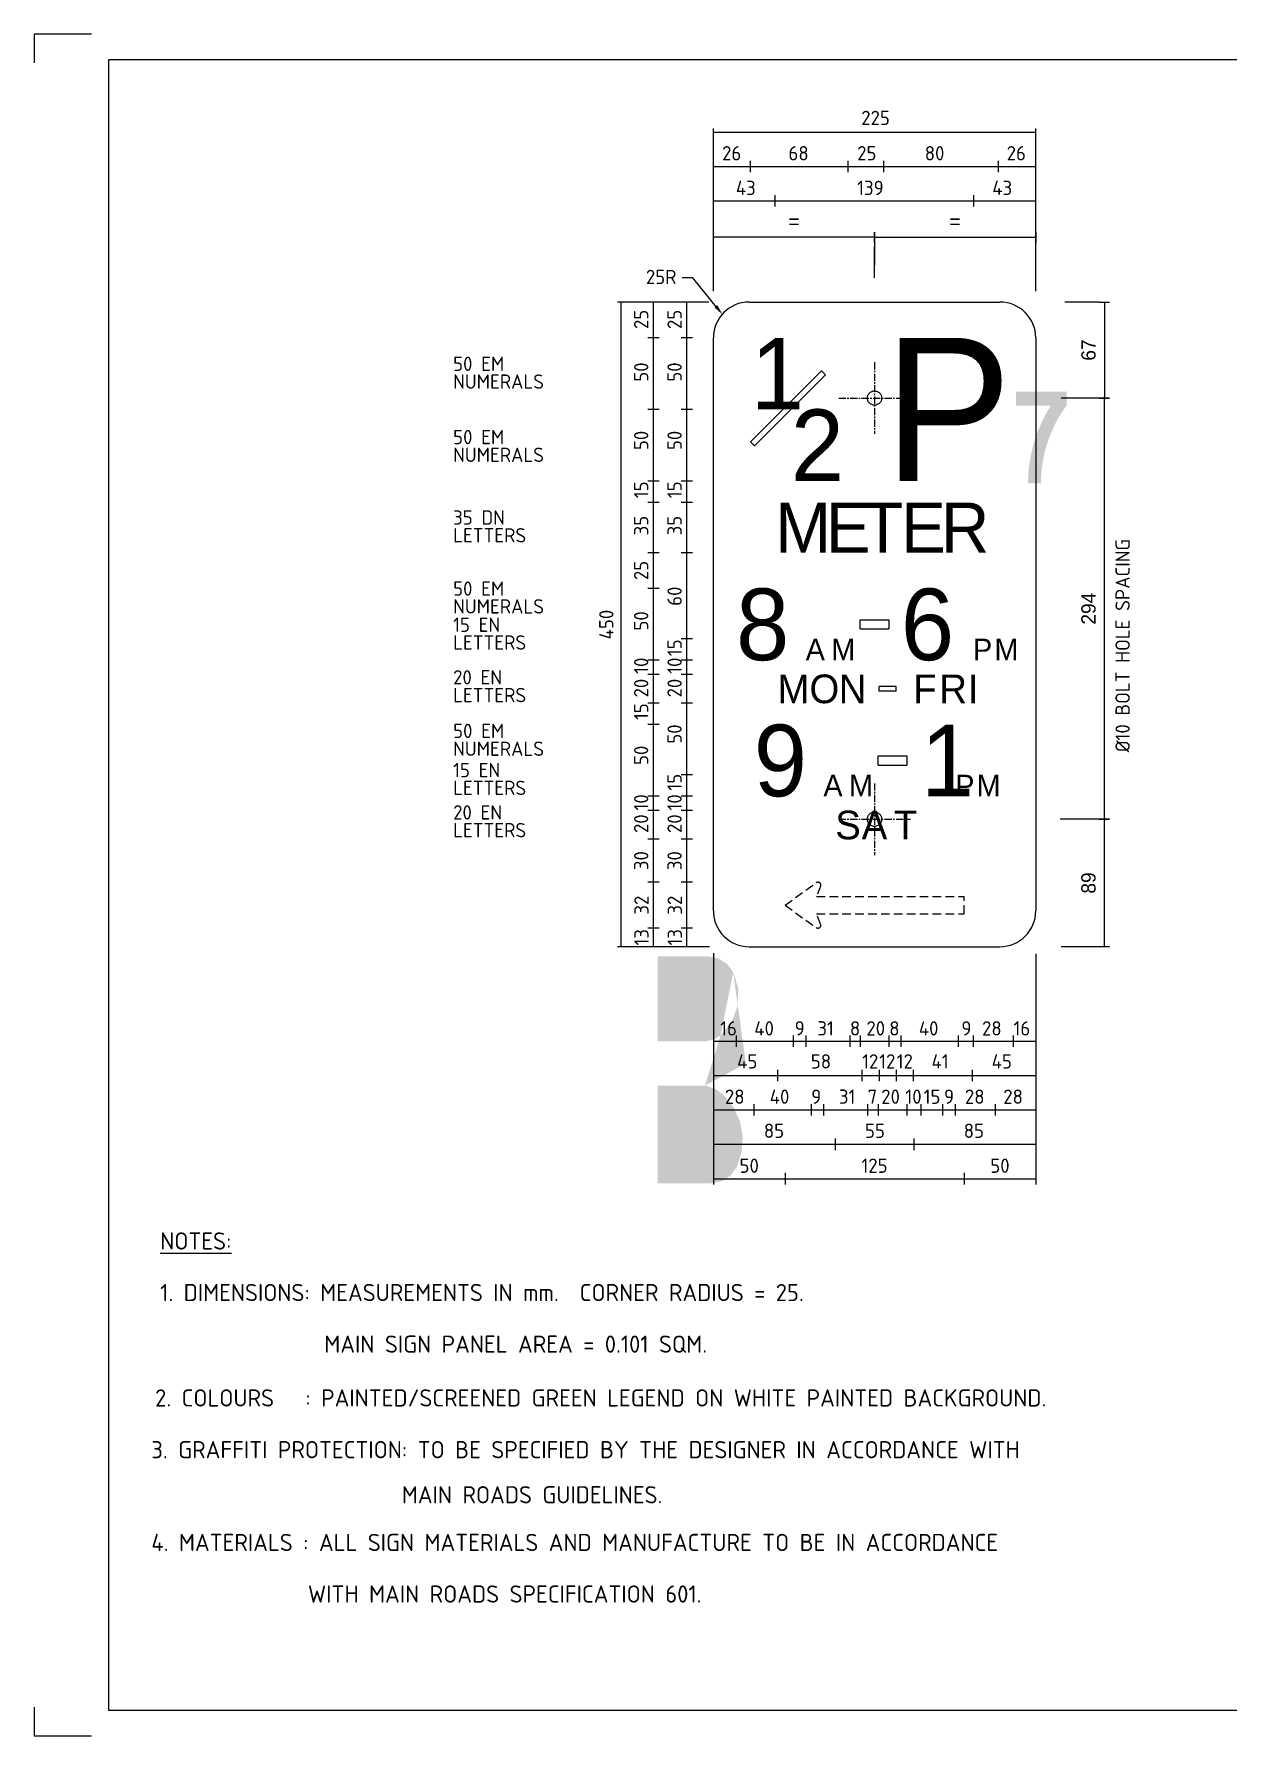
# Model space of a CAD drawing. Extents: x 0 to 1038, y -1303 to 297.
# Drawn here: x 0 to 208.3, y 0 to 297 of the extents above; entities that cross this region are included whole.
import ezdxf
from ezdxf.enums import TextEntityAlignment as Align

# ---------------------------------------------------------------- set-up
doc = ezdxf.new("R2010")
doc.units = 0
for name, pattern in [('CENTER', [2, 1.25, -0.25, 0.25, -0.25]), ('CENTERX2', [101.6, 63.5, -12.7, 12.7, -12.7]), ('HIDDEN', [0.375, 0.25, -0.125])]:
    doc.linetypes.add(name, pattern=pattern)
doc.layers.get('0').update_dxf_attribs({"linetype": 'CONTINUOUS'})
doc.layers.get('DEFPOINTS').update_dxf_attribs({"linetype": 'CONTINUOUS'})
for name, color, linetype in [('CENT25', 1, 'CENTER'), ('L25', 1, 'CONTINUOUS'), ('L35', 3, 'CONTINUOUS'), ('T25', 1, 'CONTINUOUS'), ('TBLK25', 1, 'CONTINUOUS'), ('TBLK35', 3, 'CONTINUOUS'), ('TBLK50', 7, 'CONTINUOUS'), ('YELLOW', 40, 'CONTINUOUS')]:
    doc.layers.add(name, color=color, linetype=linetype)
doc.styles.add('DSERIES', font='Dseries')
doc.styles.add('ESERIES', font='Eseries')
doc.styles.add('ISO', font='iso3098b.shx')
doc.dimstyles.new('4', dxfattribs={"dimtxt": 2.5, "dimasz": 0.2, "dimexe": 1.5, "dimexo": 2, "dimgap": 1.5, "dimtad": 1, "dimdec": 0, "dimlfac": 4, "dimrnd": 1, "dimdsep": 46, "dimlunit": 6, "dimtxsty": 'Standard', "dimblk": 'SGNDIM', "dimblk1": 'SGNDIM', "dimblk2": 'SGNDIM', "dimsah": 1, "dimcen": 2.5, "dimse1": 1, "dimse2": 1, "dimadec": 0, "dimazin": 0, "dimtfac": 1, "dimtdec": 4, "dimtix": 1, "dimtmove": 0, "dimatfit": 3, "dimldrblk": 'SGNDIM', "dimfxl": 0, "dimtolj": 1, "dimtzin": 0, "dimarcsym": 0})

# ---------------------------------------------------------------- blocks, each defined once
blk = doc.blocks.new('A3BBLK')
at = {"layer": 'TBLK25'}
for p, q in [((10, 297), (0, 297)), ((0, 297), (0, 292)), ((0, 5), (0, 0)), ((0, 0), (10, 0))]:
    blk.add_line(p, q, dxfattribs=at)
at = {"layer": 'TBLK50'}
for p, q in [((415.5, 292.5), (13, 292.5)), ((13, 292.5), (13, 4.5)), ((13, 4.5), (415.5, 4.5))]:
    blk.add_line(p, q, dxfattribs=at)
blk = doc.blocks.new('A3_IN_VTBLK')
blk.add_blockref('A3BBLK', (0, 0))
at = {"color": 4, "style": 'ISO'}
for tag, p in [('MR_DIRECTORATE', (387.63, 68.74)), ('STREET_NAME', (387.63, 62.22)), ('SUBURB_&_POSTCODE', (387.63, 59.22))]:
    blk.add_attdef(tag, text='', height=1.5, dxfattribs=at).set_placement(p, align=Align.CENTER)
at = {"color": 1, "style": 'ISO'}
blk.add_attdef('MR_BRANCH', text='', height=2, dxfattribs=at).set_placement((387.63, 65.34), align=Align.CENTER)
for tag, p in [('FILE_NUMBER', (374.52, 53.49)), ('DESIGNED_/_DRAWN', (374.52, 48.49)), ('VERIFIED', (374.52, 43.49)), ('APPROVED', (374.52, 38.49))]:
    blk.add_attdef(tag, p, '', height=2, dxfattribs=at)
at = {"layer": 'T25', "style": 'ISO'}
blk.add_attdef('LOCAL_AUTHORITY', (370.48, 16.73), '', height=1.25, dxfattribs=at)
at = {"layer": 'TBLK25', "style": 'ISO'}
for tag, p in [('ROAD_SECTION', (384.5, 29.16)), ('SLK', (384.5, 26.11)), ('CHAINAGE', (384.5, 19.21)), ('DRG_TYPE_03', (360.51, 11.5)), ('DRG_TYPE_02', (360.51, 8.36)), ('DRG_TYPE_01', (360.3, 5.42))]:
    blk.add_attdef(tag, text='', height=1.75, dxfattribs=at).set_placement(p, align=Align.CENTER)
at = {"layer": 'TBLK35', "style": 'ISO', "width": 0.9}
for tag, p in [('ROAD_PROJECT&NUMBER', (384.5, 32.23)), ('DRAWING_DESCRIPTION', (384.5, 22.29))]:
    blk.add_attdef(tag, text='', height=2.5, dxfattribs=at).set_placement(p, align=Align.CENTER)
at = {"layer": 'TBLK50', "style": 'ISO'}
blk.add_attdef('DRG_NUMBER', (372.72, 6.02), '', height=5, dxfattribs=at)
blk = doc.blocks.new('BLK6')
at = {"layer": 'L35', "style": 'ESERIES'}
for s, p in [('P', (0, 0)), ('M', (3.73, 0))]:
    blk.add_text(s, height=3.75, dxfattribs=at).set_placement(p)
blk = doc.blocks.new('BLK21')
at = {"layer": 'L35', "style": 'ESERIES'}
blk.add_text('1', height=12.5, dxfattribs=at).set_placement((0, 0))
blk = doc.blocks.new('BLK20')
at = {"layer": 'L35', "style": 'ESERIES'}
blk.add_text('6', height=12.5, dxfattribs=at).set_placement((0, 0))
blk = doc.blocks.new('BLK19')
at = {"layer": 'L35', "style": 'ESERIES'}
blk.add_text('8', height=12.5, dxfattribs=at).set_placement((0, 0))
blk = doc.blocks.new('BLK18')
at = {"layer": 'L35', "style": 'ESERIES'}
blk.add_text('P', height=25, dxfattribs=at).set_placement((0, 0))
blk = doc.blocks.new('BLK17')
at = {"layer": 'L35', "style": 'ESERIES'}
blk.add_text('2', height=12.5, dxfattribs=at).set_placement((0, 0))
blk = doc.blocks.new('BLK16')
at = {"layer": 'L35', "style": 'ESERIES'}
blk.add_text('1', height=12.5, dxfattribs=at).set_placement((0, 0))
blk = doc.blocks.new('BLK10')
at = {"layer": 'L35', "style": 'ESERIES'}
for s, p in [('M', (0, 0)), ('O', (5.58, 0)), ('N', (10.7, 0))]:
    blk.add_text(s, height=5, dxfattribs=at).set_placement(p)
blk = doc.blocks.new('BLK12')
at = {"layer": 'L35', "style": 'ESERIES'}
for s, p in [('F', (0, 0)), ('R', (4.55, 0)), ('I', (9.52, 0))]:
    blk.add_text(s, height=5, dxfattribs=at).set_placement(p)
blk = doc.blocks.new('BLK14')
at = {"layer": 'L35', "style": 'ESERIES'}
for s, p in [('S', (0, 0)), ('A', (4.62, 0)), ('T', (10.21, 0))]:
    blk.add_text(s, height=5, dxfattribs=at).set_placement(p)
blk = doc.blocks.new('BLK5')
at = {"layer": 'L35', "style": 'ESERIES'}
for s, p in [('A', (0, 0)), ('M', (4.47, 0))]:
    blk.add_text(s, height=3.75, dxfattribs=at).set_placement(p)
blk = doc.blocks.new('BLK2')
at = {"layer": 'L35', "style": 'ESERIES'}
blk.add_text('9', height=12.5, dxfattribs=at).set_placement((0, 0))
blk = doc.blocks.new('BLK1')
at = {"layer": 'L35', "style": 'DSERIES'}
for s, p in [('M', (0, 0)), ('E', (8.84, 0)), ('T', (15.21, 0)), ('E', (21.97, 0)), ('R', (28.93, 0))]:
    blk.add_text(s, height=8.75, dxfattribs=at).set_placement(p)
blk = doc.blocks.new('SGNDIM')
for p, q in [((0, 0), (-1, 0)), ((0, 4.5), (0, -4.5))]:
    blk.add_line(p, q)
blk = doc.blocks.new('*D21')
at = {"color": 0, "linetype": 'ByBlock'}
blk.add_line((717.05, 221.18), (717.05, 204.83), dxfattribs=at)
at = {"layer": 'DEFPOINTS', "color": 0, "linetype": 'ByBlock'}
for p in [(698.83, 221.38), (698.83, 204.63), (717.05, 204.63)]:
    blk.add_point(p, dxfattribs=at)
at = {"color": 0, "linetype": 'ByBlock', "xscale": 0.2, "yscale": 0.2, "zscale": 0.2}
for p, rotation in [((717.05, 221.38), 90), ((717.05, 204.63), 270)]:
    blk.add_blockref('SGNDIM', p, dxfattribs=dict(at, rotation=rotation))
at = {"color": 0, "linetype": 'ByBlock', "insert": (714.3, 213), "char_height": 2.5, "attachment_point": 5, "rotation": 90}
blk.add_mtext('\\A1;67', dxfattribs=at)
blk = doc.blocks.new('*D22')
at = {"color": 0, "linetype": 'ByBlock'}
blk.add_line((717.05, 109.08), (717.05, 130.93), dxfattribs=at)
at = {"layer": 'DEFPOINTS', "color": 0, "linetype": 'ByBlock'}
for p in [(698.83, 131.13), (717.05, 131.13), (698.83, 108.88)]:
    blk.add_point(p, dxfattribs=at)
at = {"color": 0, "linetype": 'ByBlock', "xscale": 0.2, "yscale": 0.2, "zscale": 0.2}
for p, rotation in [((717.05, 131.13), 90), ((717.05, 108.88), 270)]:
    blk.add_blockref('SGNDIM', p, dxfattribs=dict(at, rotation=rotation))
at = {"color": 0, "linetype": 'ByBlock', "insert": (714.3, 120), "char_height": 2.5, "attachment_point": 5, "rotation": 90}
blk.add_mtext('\\A1;89', dxfattribs=at)
blk = doc.blocks.new('*D23')
at = {"color": 0, "linetype": 'ByBlock'}
blk.add_line((717.05, 131.33), (717.05, 204.43), dxfattribs=at)
at = {"layer": 'DEFPOINTS', "color": 0, "linetype": 'ByBlock'}
for p in [(705.08, 204.63), (717.05, 204.63), (705.08, 131.13)]:
    blk.add_point(p, dxfattribs=at)
at = {"color": 0, "linetype": 'ByBlock', "xscale": 0.2, "yscale": 0.2, "zscale": 0.2}
for p, rotation in [((717.05, 204.63), 90), ((717.05, 131.13), 270)]:
    blk.add_blockref('SGNDIM', p, dxfattribs=dict(at, rotation=rotation))
at = {"color": 0, "linetype": 'ByBlock', "insert": (714.3, 167.88), "char_height": 2.5, "attachment_point": 5, "rotation": 90}
blk.add_mtext('\\A1;294', dxfattribs=at)
blk = doc.blocks.new('*D24')
at = {"color": 0, "linetype": 'ByBlock'}
blk.add_line((146.46, 262.96), (118.74, 262.96), dxfattribs=at)
at = {"layer": 'DEFPOINTS', "color": 0, "linetype": 'ByBlock'}
for p in [(118.54, 262.96), (118.54, 233.46), (146.66, 233.46)]:
    blk.add_point(p, dxfattribs=at)
at = {"color": 0, "linetype": 'ByBlock', "xscale": 0.2, "yscale": 0.2, "zscale": 0.2, "rotation": 180}
blk.add_blockref('SGNDIM', (118.54, 262.96), dxfattribs=at)
at = {"color": 0, "linetype": 'ByBlock', "xscale": 0.2, "yscale": 0.2, "zscale": 0.2}
blk.add_blockref('SGNDIM', (146.66, 262.96), dxfattribs=at)
at = {"color": 0, "linetype": 'ByBlock', "insert": (132.6, 265.71), "char_height": 2.5, "attachment_point": 5}
blk.add_mtext('\\A1;=', dxfattribs=at)
blk = doc.blocks.new('*D25')
at = {"color": 0, "linetype": 'ByBlock'}
blk.add_line((146.86, 262.96), (174.59, 262.96), dxfattribs=at)
at = {"layer": 'DEFPOINTS', "color": 0, "linetype": 'ByBlock'}
for p in [(174.79, 262.96), (146.66, 233.46), (174.79, 233.46)]:
    blk.add_point(p, dxfattribs=at)
at = {"color": 0, "linetype": 'ByBlock', "xscale": 0.2, "yscale": 0.2, "zscale": 0.2, "rotation": 180}
blk.add_blockref('SGNDIM', (146.66, 262.96), dxfattribs=at)
at = {"color": 0, "linetype": 'ByBlock', "xscale": 0.2, "yscale": 0.2, "zscale": 0.2}
blk.add_blockref('SGNDIM', (174.79, 262.96), dxfattribs=at)
at = {"color": 0, "linetype": 'ByBlock', "insert": (160.72, 265.71), "char_height": 2.5, "attachment_point": 5}
blk.add_mtext('\\A1;=', dxfattribs=at)
blk = doc.blocks.new('CR')
at = {"layer": 'CENT25'}
for p, q in [((0, 6.25), (0, -6.25)), ((-6.25, 0), (6.25, 0))]:
    blk.add_line(p, q, dxfattribs=at)

msp = doc.modelspace()

# ---------------------------------------------------------------- hatches: boundary and pattern name
at = {"layer": 'TBLK25', "linetype": 'CENTERX2'}
h = msp.add_hatch(color=256, dxfattribs=at)
h.paths.add_polyline_path([(175.68, 218.57), (175.67, 218.57)], flags=16)
edge = h.paths.add_edge_path()
edge.add_line((175.69, 219.04), (175.68, 218.57))
edge.add_line((173.44, 218.57), (175.68, 218.57))
edge.add_line((173.44, 218.57), (173.45, 219.07))
edge.add_line((173.45, 219.07), (173.47, 219.56))
edge.add_line((173.47, 219.56), (173.49, 220.06))
edge.add_line((173.49, 220.06), (173.52, 220.55))
edge.add_line((173.52, 220.55), (173.57, 221.05))
edge.add_line((173.57, 221.05), (173.63, 221.53))
edge.add_line((173.63, 221.53), (173.69, 222.03))
edge.add_line((173.69, 222.03), (173.77, 222.52))
edge.add_line((173.77, 222.52), (173.85, 223))
edge.add_line((173.85, 223), (173.94, 223.49))
edge.add_line((173.94, 223.49), (174.05, 223.97))
edge.add_line((174.05, 223.97), (174.16, 224.46))
edge.add_line((174.16, 224.46), (174.28, 224.94))
edge.add_line((174.28, 224.94), (174.41, 225.42))
edge.add_line((174.41, 225.42), (174.55, 225.89))
edge.add_line((174.55, 225.89), (174.7, 226.37))
edge.add_line((174.7, 226.37), (174.85, 226.84))
edge.add_line((174.85, 226.84), (175.02, 227.3))
edge.add_line((175.02, 227.3), (175.2, 227.76))
edge.add_line((175.2, 227.76), (175.39, 228.22))
edge.add_line((175.39, 228.22), (175.57, 228.68))
edge.add_line((175.57, 228.68), (175.78, 229.13))
edge.add_line((175.78, 229.13), (175.99, 229.58))
edge.add_line((175.99, 229.58), (176.21, 230.03))
edge.add_line((176.21, 230.03), (176.44, 230.46))
edge.add_line((176.44, 230.46), (176.67, 230.9))
edge.add_line((176.67, 230.9), (176.92, 231.33))
edge.add_line((176.92, 231.33), (177.18, 231.75))
edge.add_line((177.18, 231.75), (177.44, 232.17))
edge.add_line((177.44, 232.17), (171.36, 232.17))
edge.add_line((171.36, 232.17), (171.36, 234.57))
edge.add_line((171.36, 234.57), (180.16, 234.57))
edge.add_line((180.16, 234.57), (180.16, 232.17))
edge.add_line((180.16, 232.17), (179.88, 231.79))
edge.add_line((179.88, 231.79), (179.62, 231.4))
edge.add_line((179.62, 231.4), (179.36, 231.01))
edge.add_line((179.36, 231.01), (179.11, 230.61))
edge.add_line((179.11, 230.61), (178.87, 230.21))
edge.add_line((178.87, 230.21), (178.64, 229.8))
edge.add_line((178.64, 229.8), (178.41, 229.39))
edge.add_line((178.41, 229.39), (178.2, 228.97))
edge.add_line((178.2, 228.97), (177.99, 228.55))
edge.add_line((177.99, 228.55), (177.79, 228.13))
edge.add_line((177.79, 228.13), (177.6, 227.7))
edge.add_line((177.6, 227.7), (177.42, 227.27))
edge.add_line((177.42, 227.27), (177.24, 226.83))
edge.add_line((177.24, 226.83), (177.08, 226.39))
edge.add_line((177.08, 226.39), (176.92, 225.95))
edge.add_line((176.92, 225.95), (176.78, 225.5))
edge.add_line((176.78, 225.5), (176.64, 225.05))
edge.add_line((176.64, 225.05), (176.51, 224.6))
edge.add_line((176.51, 224.6), (176.39, 224.15))
edge.add_line((176.39, 224.15), (176.28, 223.69))
edge.add_line((176.28, 223.69), (176.18, 223.23))
edge.add_line((176.18, 223.23), (176.09, 222.77))
edge.add_line((176.09, 222.77), (176, 222.31))
edge.add_line((176, 222.31), (175.93, 221.85))
edge.add_line((175.93, 221.85), (175.87, 221.38))
edge.add_line((175.87, 221.38), (175.81, 220.92))
edge.add_line((175.81, 220.92), (175.76, 220.45))
edge.add_line((175.76, 220.45), (175.73, 219.98))
edge.add_line((175.73, 219.98), (175.7, 219.51))
edge.add_line((175.7, 219.51), (175.69, 219.04))
edge = h.paths.add_edge_path(flags=16)
edge.add_line((180.16, 232.17), (180.15, 232.17))
edge.add_line((173.44, 218.57), (173.43, 218.57))
at = {"layer": 'YELLOW'}
h = msp.add_hatch(color=256, dxfattribs=at)
h.paths.add_polyline_path([(117.6, 136.05), (117.62, 136.05)], flags=16)
edge = h.paths.add_edge_path()
edge.add_line((108.83, 136.05), (117.62, 136.05))
edge.add_line((119.4, 135.69), (117.62, 136.05))
edge.add_line((119.4, 135.69), (120.92, 134.73))
edge.add_line((120.92, 134.73), (122.01, 133.29))
edge.add_line((122.01, 133.29), (122.88, 130.43))
edge.add_line((122.88, 130.43), (122.78, 127.41))
edge.add_line((122.78, 127.41), (121.72, 124.6))
edge.add_line((121.72, 124.6), (119.81, 122.28))
edge.add_line((119.81, 122.28), (118.55, 121.51))
edge.add_line((118.55, 121.51), (117.08, 121.2))
edge.add_line((117.08, 121.2), (108.83, 121.2))
edge.add_line((108.83, 121.2), (108.83, 136.05))
h.paths.add_polyline_path([(118.86, 112.93), (117.08, 113.49), (108.83, 113.49), (108.83, 96.46), (118.17, 96.46), (119.94, 96.79), (121.49, 97.75), (122.57, 99.19), (123.45, 101.79), (123.66, 104.52), (123.19, 107.2), (122.06, 109.71), (120.36, 111.84)])
edge = h.paths.add_edge_path()
edge.add_line((124.22, 117.33), (124.2, 117.33))
edge.add_line((117.08, 113.49), (117.06, 113.49))
edge.add_line((119.81, 122.28), (119.79, 122.28))
edge.add_line((122.01, 133.29), (121.98, 133.29))

# ---------------------------------------------------------------- linework, layer by layer
at = {"layer": 'L25'}
for p, q in [((125.04, 272.9), (125.04, 274.9)), ((142.04, 272.9), (142.04, 274.9)), ((148.29, 272.9), (148.29, 274.9)), ((168.29, 272.9), (168.29, 274.9)), ((129.32, 266.9), (129.32, 268.9)), ((164, 266.9), (164, 268.9)), ((109.08, 243.98), (107.08, 243.98)), ((114.91, 243.98), (112.91, 243.98)), ((109.08, 231.48), (107.08, 231.48)), ((114.91, 231.48), (112.91, 231.48)), ((109.08, 218.98), (107.08, 218.98)), ((114.91, 218.98), (112.91, 218.98)), ((109.08, 215.23), (107.08, 215.23)), ((114.91, 215.23), (112.91, 215.23)), ((109.08, 206.48), (107.08, 206.48)), ((114.91, 206.48), (112.91, 206.48)), ((109.08, 200.23), (107.08, 200.23)), ((114.91, 191.48), (112.91, 191.48)), ((109.08, 187.73), (107.08, 187.73)), ((114.91, 187.73), (112.91, 187.73)), ((109.08, 185.23), (107.08, 185.23)), ((114.91, 185.23), (112.91, 185.23)), ((109.08, 180.23), (107.08, 180.23)), ((114.91, 180.23), (112.91, 180.23)), ((109.08, 176.48), (107.08, 176.48)), ((114.91, 167.73), (112.91, 167.73)), ((109.08, 163.98), (107.08, 163.98)), ((114.91, 163.98), (112.91, 163.98)), ((109.08, 161.48), (107.08, 161.48)), ((114.91, 161.48), (112.91, 161.48)), ((109.08, 156.48), (107.08, 156.48)), ((114.91, 156.48), (112.91, 156.48)), ((109.08, 148.98), (107.08, 148.98)), ((114.91, 148.98), (112.91, 148.98)), ((109.08, 140.98), (107.08, 140.98)), ((114.91, 140.98), (112.91, 140.98)), ((122.49, 122.25), (122.49, 120.25)), ((132.49, 122.25), (132.49, 120.25)), ((134.65, 122.25), (134.65, 120.25)), ((142.37, 122.25), (142.37, 120.25)), ((144.17, 122.25), (144.17, 120.25)), ((149.17, 122.25), (149.17, 120.25)), ((151.25, 122.25), (151.25, 120.25)), ((161.25, 122.25), (161.25, 120.25)), ((163.85, 122.25), (163.85, 120.25)), ((163.85, 122.25), (163.85, 120.25)), ((163.85, 122.25), (163.85, 120.25)), ((163.85, 122.25), (163.85, 120.25)), ((163.85, 122.25), (163.85, 120.25)), ((170.83, 122.25), (170.83, 120.25)), ((170.83, 122.25), (170.83, 120.25)), ((129.73, 116.25), (129.73, 114.25)), ((144.44, 116.25), (144.44, 114.25)), ((147.44, 116.25), (147.44, 114.25)), ((150.44, 116.25), (150.44, 114.25)), ((153.42, 116.25), (153.42, 114.25)), ((163.69, 116.25), (163.69, 114.25)), ((125.59, 110.25), (125.59, 108.25)), ((135.59, 110.25), (135.59, 108.25)), ((137.74, 110.25), (137.74, 108.25)), ((145.46, 110.25), (145.46, 108.25)), ((147.27, 110.25), (147.27, 108.25)), ((152.27, 110.25), (152.27, 108.25)), ((154.75, 110.25), (154.75, 108.25)), ((158.5, 110.25), (158.5, 108.25)), ((160.75, 110.25), (160.75, 108.25)), ((167.73, 110.25), (167.73, 108.25)), ((139.81, 104.25), (139.81, 102.25)), ((153.52, 104.25), (153.52, 102.25))]:
    msp.add_line(p, q, dxfattribs=at)
at = {"layer": 'L25', "linetype": 'CENTERX2'}
for p, q in [((146.66, 262.06), (146.66, 256.68)), ((146.66, 254.48), (146.66, 259.86)), ((185.86, 250.23), (179.86, 250.23)), ((185.86, 233.48), (179.25, 233.48)), ((185.86, 159.98), (179.05, 159.98)), ((185.86, 137.73), (179.25, 137.73))]:
    msp.add_line(p, q, dxfattribs=at)
for centre in [(146.66, 233.48), (146.66, 159.98)]:
    msp.add_circle(centre, 1.25, dxfattribs=at)
at = {"layer": 'L35'}
for p, q in [((124.79, 250.23), (168.54, 250.23)), ((118.54, 143.98), (118.54, 243.98)), ((174.79, 243.98), (174.79, 143.98)), ((125.04, 225.85), (137.39, 238.25)), ((137.39, 238.25), (138.1, 237.54)), ((125.74, 225.15), (138.1, 237.54)), ((125.04, 225.85), (125.74, 225.15)), ((144.17, 194.78), (149.17, 194.78)), ((144.17, 193.18), (144.17, 194.78)), ((144.17, 193.18), (149.17, 193.18)), ((149.17, 194.78), (149.17, 193.18)), ((150.44, 183.13), (147.44, 183.13)), ((147.44, 182.33), (147.44, 183.13)), ((150.44, 182.33), (147.44, 182.33)), ((150.44, 182.33), (150.44, 183.13)), ((147.27, 171.03), (152.27, 171.03)), ((147.27, 169.43), (147.27, 171.03)), ((147.27, 169.43), (152.27, 169.43)), ((152.27, 171.03), (152.27, 169.43)), ((124.79, 137.73), (168.54, 137.73))]:
    msp.add_line(p, q, dxfattribs=at)
at = {"layer": 'L35', "linetype": 'HIDDEN', "ltscale": 6}
for p, q in [((131.04, 144.98), (136.49, 148.89)), ((137.25, 148.3), (136.54, 146.48)), ((136.54, 146.48), (162.29, 146.48)), ((162.29, 143.48), (162.29, 146.48)), ((131.04, 144.98), (136.49, 141.07)), ((137.25, 141.66), (136.54, 143.48)), ((136.54, 143.48), (162.29, 143.48))]:
    msp.add_line(p, q, dxfattribs=at)
at = {"layer": 'L35'}
for centre, start, end in [((124.79, 243.98), 90, 180), ((168.54, 243.98), 0, 90), ((124.79, 143.98), 180, 270), ((168.54, 143.98), 270, 360)]:
    msp.add_arc(centre, 6.25, start, end, dxfattribs=at)
at = {"layer": 'L35', "linetype": 'HIDDEN', "ltscale": 6}
for centre, start, end in [((136.79, 148.48), 338.5117, 125.5884), ((136.79, 141.48), 234.4116, 21.4883)]:
    msp.add_arc(centre, 0.5, start, end, dxfattribs=at)
at = {"layer": 'T25'}
for p, q in [((118.54, 252.14), (118.54, 280.52)), ((118.54, 279.9), (174.79, 279.9)), ((174.79, 252.14), (174.79, 280.52)), ((118.54, 273.9), (174.79, 273.9)), ((118.54, 267.9), (174.79, 267.9)), ((114.96, 254.47), (113.08, 254.47)), ((119.34, 249.07), (114.96, 254.47)), ((117.74, 250.23), (101.8, 250.23)), ((102.42, 250.23), (102.42, 137.73)), ((108.08, 137.73), (108.08, 250.23)), ((117.64, 250.23), (110.52, 250.23)), ((113.91, 142.85), (113.91, 250.23)), ((108.08, 144.73), (108.08, 147.14)), ((113.91, 144.73), (113.91, 147.14)), ((108.08, 142.85), (108.08, 144.73)), ((113.91, 137.73), (113.91, 144.73)), ((117.87, 137.73), (101.8, 137.73)), ((117.76, 137.73), (110.48, 137.73)), ((118.54, 136.58), (118.54, 96.25)), ((174.79, 136.46), (174.79, 96.25)), ((118.54, 121.25), (174.79, 121.25)), ((118.54, 115.25), (174.79, 115.25)), ((118.54, 109.25), (174.79, 109.25)), ((118.54, 103.25), (174.79, 103.25)), ((131.04, 98.25), (131.04, 96.25)), ((131.04, 98.25), (131.04, 96.62)), ((162.29, 98.25), (162.29, 96.25)), ((162.29, 98.25), (162.29, 96.62)), ((118.54, 97.25), (174.79, 97.25))]:
    msp.add_line(p, q, dxfattribs=at)
msp.add_solid([(119.22, 249.7), (118.73, 249.3), (120.15, 248.04)], dxfattribs=at)

# ---------------------------------------------------------------- block references
at = {"layer": 'L25'}
msp.add_blockref('A3_IN_VTBLK', (0, 0), dxfattribs=at)
at = {"layer": 'L25', "linetype": 'CENTERX2'}
for p in [(146.66, 233.48), (146.66, 159.98)]:
    msp.add_blockref('CR', p, dxfattribs=at)
at = {"layer": 'L35'}
for name, p in [('BLK16', (125.04, 231.48)), ('BLK18', (148.29, 218.98)), ('BLK17', (132.04, 218.98)), ('BLK1', (129.32, 206.48)), ('BLK19', (122.49, 187.73)), ('BLK20', (151.25, 187.73)), ('BLK5', (134.65, 187.73)), ('BLK6', (163.85, 187.73)), ('BLK10', (129.73, 180.23)), ('BLK12', (153.42, 180.23)), ('BLK2', (125.59, 163.98)), ('BLK21', (154.75, 163.98)), ('BLK5', (137.74, 163.98)), ('BLK6', (160.75, 163.98)), ('BLK14', (139.81, 156.48))]:
    msp.add_blockref(name, p, dxfattribs=at)

# ---------------------------------------------------------------- texts
at = {"layer": 'L25', "style": 'ISO'}
for s, p in [('25', (107.19, 247.2)), ('25', (113.02, 247.2)), ('50', (107.19, 238.01)), ('50', (113.02, 238.01)), ('50', (107.19, 226.08)), ('50', (113.02, 226.08)), ('15', (107.19, 217.47)), ('15', (113.02, 217.47)), ('35', (107.19, 211.22)), ('35', (113.02, 211.22)), ('25', (107.19, 203.39)), ('60', (113.02, 198.9)), ('50', (107.19, 194.59)), ('15', (113.02, 189.9)), ('10', (107.19, 186.77)), ('10', (113.02, 186.77)), ('20', (107.19, 182.86)), ('20', (113.02, 182.86)), ('15', (107.19, 178.75)), ('50', (113.02, 174.84)), ('50', (107.19, 171.13)), ('15', (113.02, 166.44)), ('10', (107.19, 162.92)), ('10', (113.02, 162.92)), ('20', (107.19, 159.2)), ('20', (113.02, 159.2)), ('30', (107.19, 152.75)), ('30', (113.02, 152.75))]:
    msp.add_text(s, height=2.5, rotation=90, dxfattribs=at).set_placement(p, align=Align.CENTER)
at = {"layer": 'L25', "linetype": 'CENTERX2', "style": 'ISO'}
msp.add_text('%%C10 BOLT HOLE SPACING', height=2.5, rotation=90, dxfattribs=at).set_placement((191.2, 171.67))
at = {"layer": 'L25', "style": 'ISO'}
for s, p in [('16', (121.19, 122.23)), ('40', (127.39, 122.23)), ('9', (133.6, 122.23)), ('31', (138.12, 122.23)), ('8', (143.27, 122.23)), ('20', (146.87, 122.23)), ('8', (150.13, 122.23)), ('40', (156.1, 122.23)), ('9', (162.69, 122.23)), ('28', (167.13, 122.23)), ('16', (172.38, 122.23)), ('45', (124.45, 116.47)), ('58', (137.31, 116.47)), ('12', (145.91, 116.47)), ('12', (148.89, 116.47)), ('12', (151.94, 116.47)), ('41', (158.1, 116.47)), ('45', (168.87, 116.47)), ('28', (122.27, 110.31)), ('40', (130.09, 110.31)), ('9', (136.49, 110.31)), ('31', (141.88, 110.31)), ('7', (146.28, 110.31)), ('20', (149.46, 110.31)), ('10', (153.46, 110.31)), ('15', (156.7, 110.31)), ('9', (159.66, 110.31)), ('28', (164.15, 110.31)), ('28', (170.84, 110.31)), ('85', (129.12, 104.36)), ('55', (146.73, 104.36)), ('85', (163.99, 104.36))]:
    msp.add_text(s, height=2.5, dxfattribs=at).set_placement(p, align=Align.CENTER)
at = {"layer": 'T25', "style": 'ISO'}
for s, p in [('225', (146.84, 282.36)), ('50', (124.79, 99.52)), ('125', (146.66, 99.52)), ('50', (168.54, 99.52))]:
    msp.add_text(s, height=2.5, dxfattribs=at).set_placement(p, align=Align.MIDDLE_CENTER)
for s, p in [('26', (120.06, 274.95)), ('68', (131.64, 274.95)), ('25', (143.63, 274.95)), ('80', (155.42, 274.95)), ('26', (169.71, 274.95)), ('43', (122.46, 268.9)), ('139', (143.63, 268.9)), ('43', (167.21, 268.9)), ('50 EM', (73.13, 238.2)), ('NUMERALS', (73.13, 235.1)), ('50 EM', (73.13, 225.42)), ('NUMERALS', (73.13, 222.32)), ('35 DN', (73.13, 211.38)), ('LETTERS', (73.13, 208.28)), ('50 EM', (73.13, 198.97)), ('NUMERALS', (73.13, 195.87)), ('15 EN', (73.13, 192.67)), ('LETTERS', (73.13, 189.57)), ('20 EN', (73.13, 183.49)), ('LETTERS', (73.13, 180.39)), ('50 EM', (73.13, 174.14)), ('NUMERALS', (73.13, 171.03)), ('15 EN', (73.13, 167.3)), ('LETTERS', (73.13, 164.2)), ('20 EN', (73.13, 159.92)), ('LETTERS', (73.13, 156.82))]:
    msp.add_text(s, height=2.5, dxfattribs=at).set_placement(p)
msp.add_text('25R', height=2.5, dxfattribs=at).set_placement((112.1, 254.61), align=Align.MIDDLE_RIGHT)
for s, p in [('450', (99.86, 193.95)), ('32', (105.99, 144.98)), ('32', (111.81, 144.98)), ('13', (105.99, 139.37)), ('13', (111.81, 139.37))]:
    msp.add_text(s, height=2.5, rotation=90, dxfattribs=at).set_placement(p, align=Align.MIDDLE_CENTER)
at = {"layer": 'T25', "color": 3, "style": 'ISO'}
for s, p in [('%%UNOTES:', (22.02, 84.88)), ('1. DIMENSIONS: MEASUREMENTS IN mm.  CORNER RADIUS = 25. ', (22.02, 75.88)), ('MAIN SIGN PANEL AREA = 0.101 SQM.', (50.65, 66.88)), ('2. COLOURS   : PAINTED/SCREENED GREEN LEGEND ON WHITE PAINTED BACKGROUND.', (21.13, 57.49)), ('3. GRAFFITI PROTECTION: TO BE SPECIFIED BY THE DESIGNER IN ACCORDANCE WITH', (20.47, 48.46)), ('                        MAIN ROADS GUIDELINES.', (20.47, 40.59)), ('4. MATERIALS : ALL SIGN MATERIALS AND MANUFACTURE TO BE IN ACCORDANCE ', (20.47, 32.27)), ('               WITH MAIN ROADS SPECIFICATION 601.', (20.47, 23.27))]:
    msp.add_text(s, height=3, dxfattribs=at).set_placement(p)

# ---------------------------------------------------------------- dimensions: what is measured, and where the dimension line sits
at = {"layer": 'L25', "linetype": 'CENTERX2'}
for base, p2, picture, middle in [((118.54, 261.55), (118.54, 232.05), '*D24', (132.6, 264.3)), ((174.79, 261.55), (174.79, 232.05), '*D25', (160.72, 264.3))]:
    dim = msp.add_linear_dim(base=base, p1=(146.66, 232.05), p2=p2, angle=180, text='=', dimstyle='4', dxfattribs=at)
    dim.commit()
    dim.dimension.update_dxf_attribs({"geometry": picture, "text_midpoint": middle, "insert": (0, -1.41)})
for base, p1, p2, picture, middle in [((186.76, 233.48), (168.54, 250.23), (168.54, 233.48), '*D21', (184.01, 241.85)), ((186.76, 233.48), (174.79, 159.98), (174.79, 233.48), '*D23', (184.01, 196.73)), ((186.76, 159.98), (168.54, 137.73), (168.54, 159.98), '*D22', (184.01, 148.85))]:
    dim = msp.add_linear_dim(base=base, p1=p1, p2=p2, angle=90, dimstyle='4', dxfattribs=at)
    dim.commit()
    dim.dimension.update_dxf_attribs({"geometry": picture, "text_midpoint": middle, "insert": (-530.29, 28.85)})

doc.saveas('drawing.dxf')
